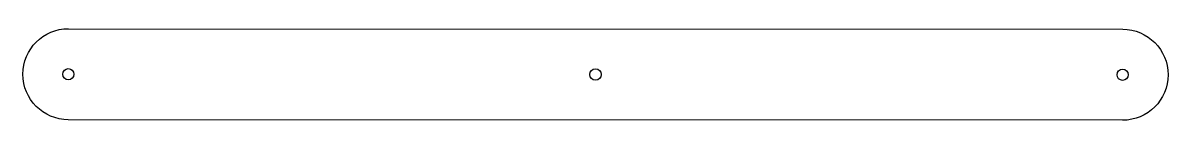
# Model space of a CAD drawing. Header units: millimetres. Extents: x 21 to 336, y 87 to 112.
import ezdxf

# ---------------------------------------------------------------- set-up
doc = ezdxf.new("R2010")
doc.units = ezdxf.units.MM
doc.layers.get('0').update_dxf_attribs({"linetype": 'CONTINUOUS'})

msp = doc.modelspace()

# ---------------------------------------------------------------- linework, layer by layer
msp.add_lwpolyline([(323.77, 111.79, -1), (323.76, 86.79), (33.76, 86.94, -1), (33.77, 111.94)], format="xyb", close=True)
for centre in [(33.76, 99.44), (178.76, 99.36), (323.76, 99.29)]:
    msp.add_circle(centre, 1.55)

doc.saveas('drawing.dxf')
